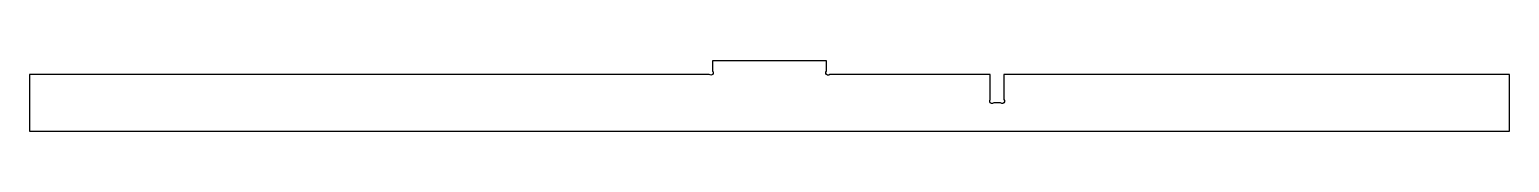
# Model space of a CAD drawing. Header units: inches. Extents: x 0 to 78, y -3 to 0.7.
import ezdxf

# ---------------------------------------------------------------- set-up
doc = ezdxf.new("R2010")
doc.units = ezdxf.units.IN
doc.layers.get('0').update_dxf_attribs({"linetype": 'CONTINUOUS'})

msp = doc.modelspace()

# ---------------------------------------------------------------- linework, layer by layer
msp.add_lwpolyline([(50.817, -1.5, -1), (50.64, -1.323), (50.64, 0), (42.177, 0, -1), (42, 0.177), (42, 0.72), (36, 0.72), (36, 0.177, -1), (35.823, 0), (0, 0), (0, -3), (78, -3), (78, 0), (51.36, 0), (51.36, -1.323, -1), (51.183, -1.5)], format="xyb", close=True)

doc.saveas('drawing.dxf')
